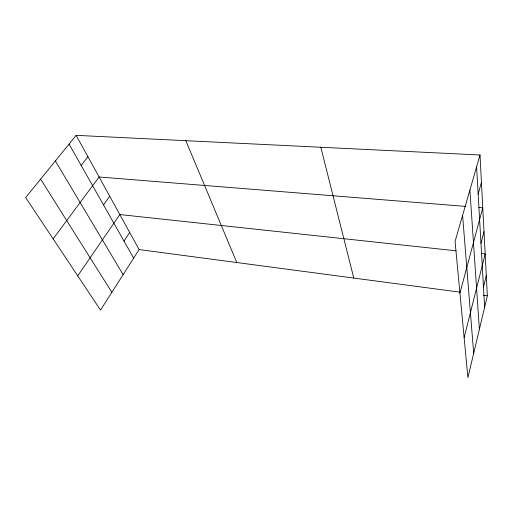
<?xml version="1.0" encoding="UTF-8"?>
<svg xmlns="http://www.w3.org/2000/svg" width="513" height="513" viewBox="0 0 513 513"><rect width="100%" height="100%" fill="white"/><g stroke="black" fill="none" stroke-linecap="round" stroke-linejoin="round"><path stroke-width="0.77" d="M480.008 154.997L487.35 295.796L467.894 377.651L455.069 241.437L480.008 154.997L76.136 135.349L25.65 197.563L100.51 310.089L139.119 249.575L76.136 135.349M483.483 287.049L486.292 275.526M464.13 337.701L485.17 253.941L481.239 253.518M480.976 243.322L484.003 231.613M459.937 293.115L482.759 207.784L478.828 207.47M478.154 194.138L481.431 182.307M124.005 241.11L129.706 232.492M77.732 275.853L119.811 214.549L456.089 250.806M103.517 204.931L109.718 196.242M53.134 238.885L99.099 176.991L465.451 206.399M81.157 165.449L87.922 156.721M139.119 249.575L459.719 292.128M483.4 295.276L487.35 295.796M40.61 179.133L111.86 292.301M55.353 160.96L123.12 274.654M69.056 144.076L133.656 258.142M185.834 140.684L236.794 262.541M320.824 147.25L353.771 278.065M462.591 215.357L473.685 353.284M469.895 190.041L479.373 329.359M476.59 166.853L484.638 307.21"/></g></svg>
